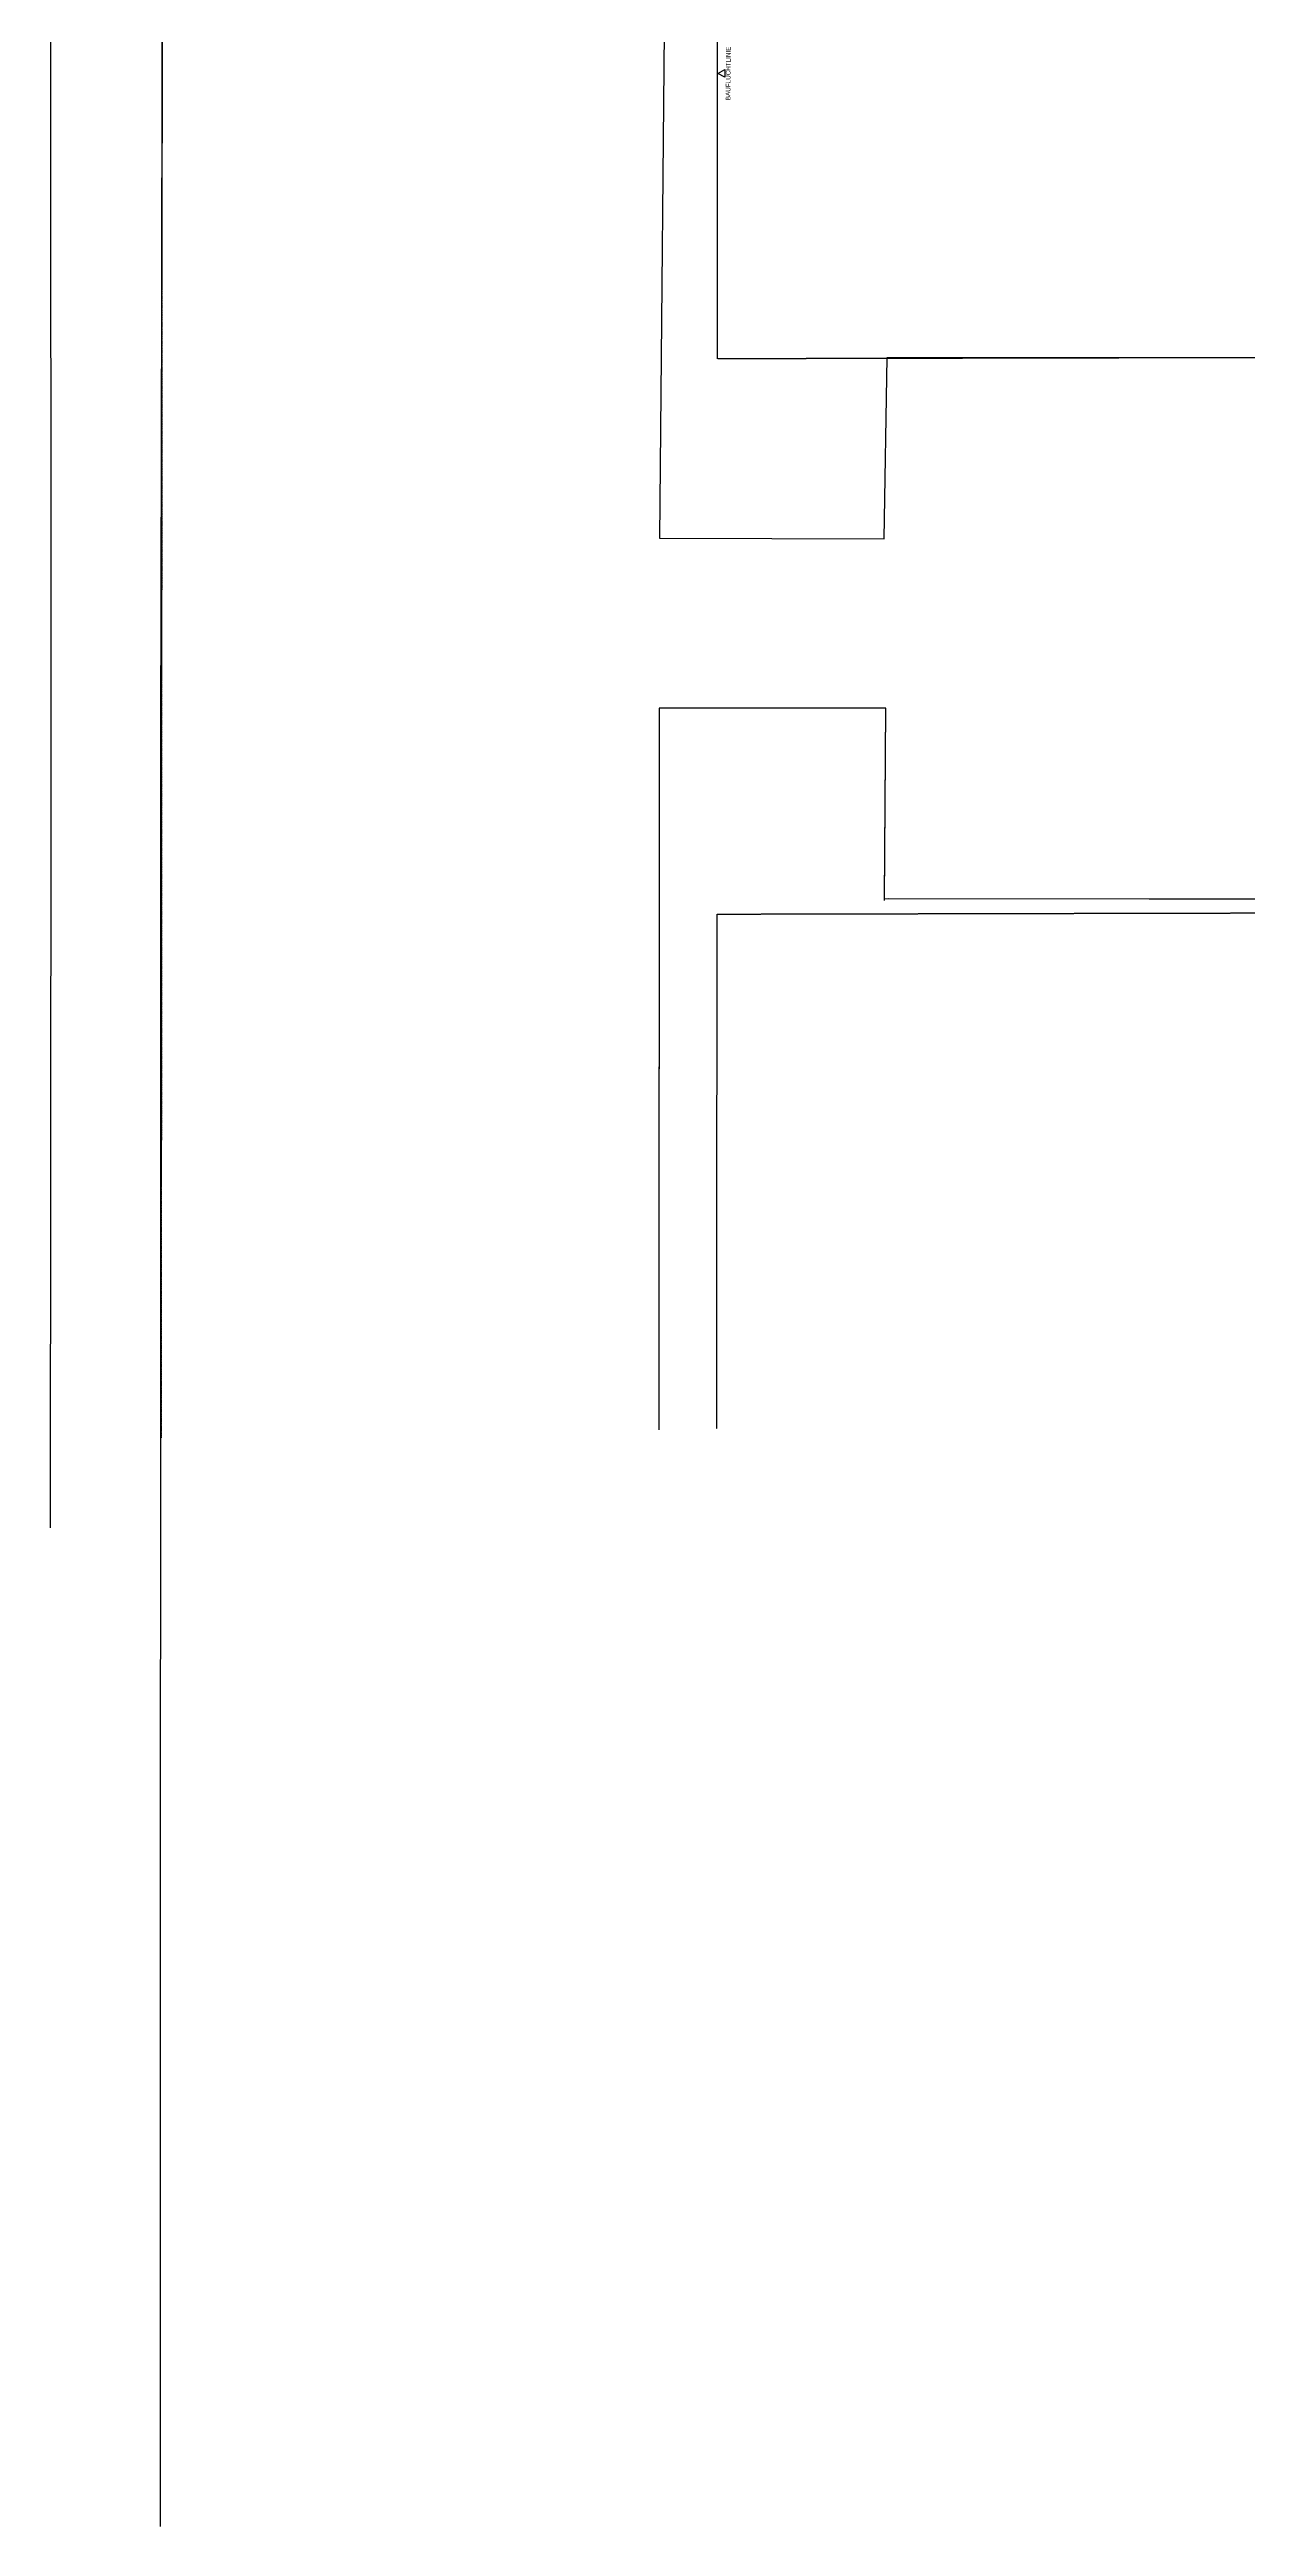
# Model space of a CAD drawing. Header units: millimetres. Extents: x -378801 to -302223, y -36469 to 154078.
# Drawn here: x -364181 to -338311, y -36469 to 17063 of the extents above; entities that cross this region are included whole.
import ezdxf
from ezdxf.enums import TextEntityAlignment as Align

# ---------------------------------------------------------------- set-up
doc = ezdxf.new("R2010")
doc.units = ezdxf.units.MM
doc.linetypes.add('HIDDEN2', pattern=[0.1875, 0.125, -0.0625])
doc.linetypes.add('STRICHLINIE', pattern=[0.75, 0.5, -0.25])
for name, color, linetype in [('01-BFL-G00-L01-M0', 10, 'Continuous'), ('02-DIM-G00-L01-BEHÖRDE', 20, 'Continuous'), ('02-TWB-G00-L01-M0', 5, 'Continuous'), ('09-SYM-G00-L01-GEHSTEIG', 8, 'Continuous')]:
    doc.layers.add(name, color=color, linetype=linetype)
doc.layers.add('09-VER-G00-L01-GEBÄUDE', color=5, linetype='Continuous', plot=False)
doc.layers.add('09-VER-G00-L01-GRUNDSTÜCKSGRENZE', color=161, linetype='Continuous', lineweight=25)
doc.styles.add('ARIAL', font='arial.ttf', dxfattribs={"width": 0.85})

# ---------------------------------------------------------------- blocks, each defined once
blk = doc.blocks.new('01-HK3')
blk.add_lwpolyline([(0, 0), (0.042, 0.073), (-0.042, 0.073)], close=True)
at = {"color": 0, "style": 'ARIAL', "width": 0.85}
blk.add_attdef('HEIGHT', text='', height=0.05, dxfattribs=at).set_placement((0, 0.35), align=Align.TOP_CENTER)

msp = doc.modelspace()

# ---------------------------------------------------------------- linework, layer by layer
at = {"layer": '01-BFL-G00-L01-M0', "color": 251, "linetype": 'HIDDEN2', "ltscale": 3, "true_color": 0x636466}
msp.add_lwpolyline([(-361722.5033, 68245.0895), (-361697.3705, 37963.3866), (-361697.2627, 37833.3866), (-361751.0011, 19752.2959), (-361770.7692, -12943.2543)], dxfattribs=at)
at = {"layer": '01-BFL-G00-L01-M0', "color": 251, "linetype": 'STRICHLINIE', "true_color": 0x636466}
msp.add_lwpolyline([(-319617.199, 10442.0123), (-349756.6668, 10377.7502), (-349751.0119, 19730.8358), (-349735.5541, 24962.029), (-319594.1437, 25101.1572), (-319637.3149, 19875.2322), (-319617.199, 10442.0123)], close=True, dxfattribs=at)
msp.add_lwpolyline([(-349770.6488, -12747.8195), (-349763.9222, -1622.2926), (-319591.6131, -1557.9604), (-319572.9059, -10332.6033), (-319639.4249, -22195.724)], dxfattribs=at)
at = {"layer": '02-TWB-G00-L01-M0', "color": 251, "true_color": 0x636466}
msp.add_lwpolyline([(-361784.9933, -36469.4649), (-361779.146, 1012.4581), (-361735.3164, 19712.9754), (-350885.9808, 19809.3473), (-351010.6426, 6505.9719), (-346158.9366, 6487.2965), (-346091.2554, 10403.5859), (-334728.0149, 10410.6549), (-334728.0149, 10410.6549), (-334717.9781, -1306.0422), (-346151.0972, -1291.921), (-346116.4902, 2826.7093), (-351015.9682, 2830.6254), (-351020.1742, -12671.39)], dxfattribs=at)
at = {"layer": '09-SYM-G00-L01-GEHSTEIG', "color": 251, "true_color": 0x636466}
msp.add_lwpolyline([(-364162.8804, -14885.902), (-364145.0683, 1014.3122), (-364154.6018, 19789.9957), (-364176.5347, 37815.7539), (-364180.5173, 52909.8533)], dxfattribs=at)
at = {"layer": '09-VER-G00-L01-GEBÄUDE', "color": 251, "ltscale": 1, "true_color": 0x636466}
for p, q in [((-361776.8232, 2150.8796), (-361735.3164, 19712.9754)), ((-346158.9366, 6487.2965), (-346091.2554, 10403.5859)), ((-346091.2554, 10403.5859), (-334728.0149, 10410.6549)), ((-351010.6426, 6505.9719), (-346158.9366, 6487.2965)), ((-361779.146, 1012.4581), (-361776.8232, 2150.8796)), ((-334717.9781, -1306.0422), (-346066.3627, -1292.0256))]:
    msp.add_line(p, q, dxfattribs=at)
at = {"layer": '09-VER-G00-L01-GEBÄUDE', "color": 251, "ltscale": 0.2, "true_color": 0x636466}
for p, q in [((-351015.9682, 2830.6254), (-351020.2004, -12768.1698)), ((-346116.4902, 2826.7093), (-351015.9682, 2830.6254)), ((-346151.4068, -1328.7667), (-346116.4902, 2826.7093))]:
    msp.add_line(p, q, dxfattribs=at)
at = {"layer": '09-VER-G00-L01-GRUNDSTÜCKSGRENZE', "color": 251, "ltscale": 0.2, "true_color": 0x636466}
msp.add_lwpolyline([(-361770.7692, -12943.2543), (-361751.0011, 19752.2959)], dxfattribs=at)

# ---------------------------------------------------------------- block references
at = {"layer": '02-DIM-G00-L01-BEHÖRDE', "color": 251, "true_color": 0x636466}
ref = msp.add_blockref('01-HK3', (-349744.9584, 16548.0528), dxfattribs=dict(at, xscale=-2000.000000016163, yscale=2000.000000025194, zscale=2000.000000000001, rotation=269.8297128913003))
ref.add_attrib('HEIGHT', 'BAUFLUCHTLINIE', dxfattribs={"layer": '0', "color": 0, "extrusion": (0, 0, -1), "height": 100, "rotation": 90.17028711, "style": 'ARIAL', "text_generation_flag": 4, "width": 0.85}).set_placement((349444.9597, 16547.1612), align=Align.BOTTOM_CENTER)

doc.saveas('drawing.dxf')
